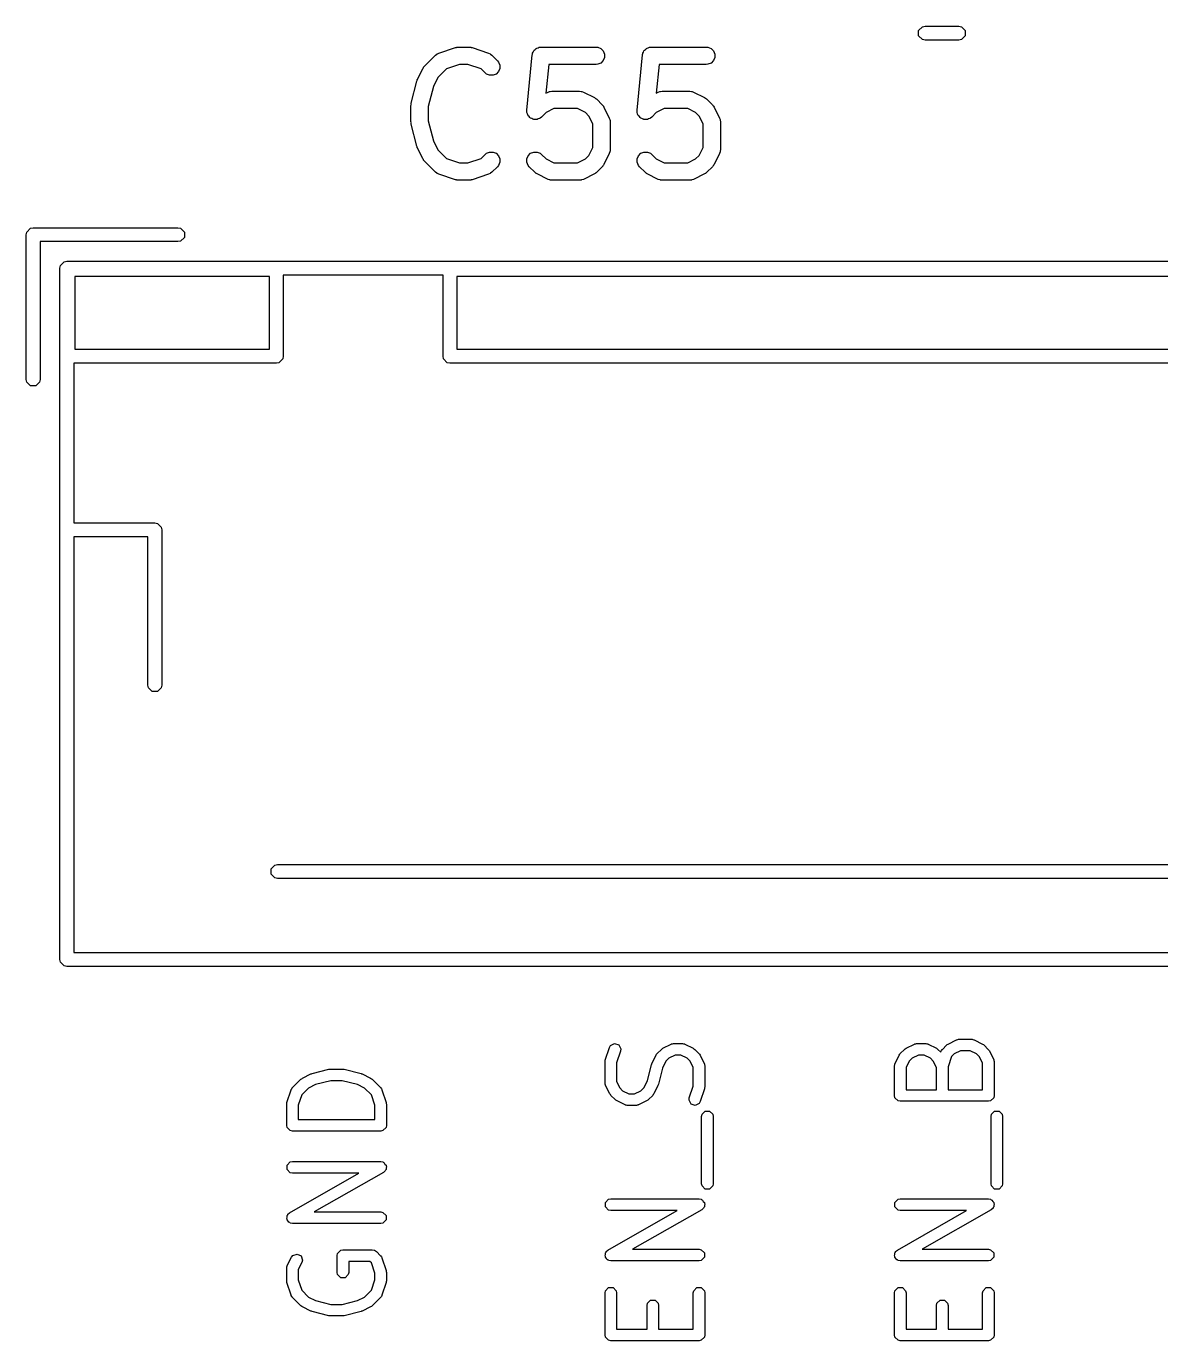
# Model space of a CAD drawing. Extents: x 1.07 to 8.07, y -3.47 to -0.77.
# Drawn here: x 3.1433 to 3.5291, y -3.4666 to -3.0197 of the extents above; entities that cross this region are included whole.
import ezdxf

# ---------------------------------------------------------------- set-up
doc = ezdxf.new("R2010")
doc.units = 0
doc.header["$MEASUREMENT"] = 0
doc.layers.add('BLACK', color=7, linetype='CONTINUOUS')

msp = doc.modelspace()

# ---------------------------------------------------------------- linework, layer by layer
at = {"layer": 'BLACK', "linetype": 'CONTINUOUS'}
for p, q in [((3.44678, -3.02114), (3.44806, -3.01986)), ((3.44678, -3.02295), (3.44678, -3.02114)), ((3.44806, -3.01986), (3.44897, -3.01969)), ((3.44897, -3.01969), (3.46048, -3.01969)), ((3.46048, -3.01969), (3.46139, -3.01986)), ((3.46139, -3.01986), (3.46267, -3.02114)), ((3.46267, -3.02114), (3.46267, -3.02295)), ((3.44806, -3.02423), (3.44678, -3.02295)), ((3.44897, -3.02441), (3.44806, -3.02423)), ((3.46048, -3.02441), (3.44897, -3.02441)), ((3.46139, -3.02423), (3.46048, -3.02441)), ((3.46267, -3.02295), (3.46139, -3.02423)), ((3.27875, -3.03325), (3.2825, -3.0295)), ((3.2825, -3.0295), (3.28295, -3.02914)), ((3.28295, -3.02914), (3.28305, -3.0291)), ((3.28305, -3.0291), (3.28313, -3.02903)), ((3.28313, -3.02903), (3.28366, -3.02879)), ((3.28366, -3.02879), (3.28928, -3.02692)), ((3.28928, -3.02692), (3.28957, -3.02685)), ((3.28957, -3.02685), (3.28964, -3.02682)), ((3.28964, -3.02682), (3.28974, -3.02681)), ((3.28974, -3.02681), (3.28984, -3.02679)), ((3.28984, -3.02679), (3.28992, -3.02679)), ((3.28992, -3.02679), (3.29021, -3.02676)), ((3.29021, -3.02676), (3.29396, -3.02676)), ((3.29396, -3.02676), (3.29425, -3.02679)), ((3.29425, -3.02679), (3.29433, -3.02679)), ((3.29433, -3.02679), (3.29443, -3.02681)), ((3.29443, -3.02681), (3.29454, -3.02682)), ((3.29454, -3.02682), (3.29461, -3.02685)), ((3.29461, -3.02685), (3.2949, -3.02692)), ((3.2949, -3.02692), (3.30052, -3.02879)), ((3.30052, -3.02879), (3.30105, -3.02903)), ((3.30105, -3.02903), (3.30113, -3.0291)), ((3.30113, -3.0291), (3.30123, -3.02914)), ((3.30123, -3.02914), (3.30168, -3.0295)), ((3.30168, -3.0295), (3.30355, -3.03138)), ((3.31352, -3.04817), (3.3154, -3.02942)), ((3.3154, -3.02942), (3.31544, -3.02921)), ((3.31544, -3.02914), (3.31547, -3.02907)), ((3.31544, -3.02921), (3.31544, -3.02914)), ((3.31547, -3.02907), (3.31551, -3.02886)), ((3.31551, -3.02886), (3.31571, -3.02848)), ((3.31571, -3.02848), (3.31588, -3.02808)), ((3.31588, -3.02808), (3.31599, -3.02797)), ((3.31599, -3.02797), (3.31606, -3.02784)), ((3.31606, -3.02784), (3.31639, -3.02757)), ((3.31639, -3.02757), (3.31669, -3.02726)), ((3.31669, -3.02726), (3.31683, -3.02721)), ((3.31683, -3.02721), (3.31695, -3.02711)), ((3.31695, -3.02711), (3.31736, -3.02699)), ((3.31736, -3.02699), (3.31776, -3.02682)), ((3.31776, -3.02682), (3.31798, -3.0268)), ((3.31798, -3.0268), (3.31805, -3.02678)), ((3.31805, -3.02678), (3.31812, -3.02679)), ((3.31812, -3.02679), (3.31834, -3.02676)), ((3.31834, -3.02676), (3.33708, -3.02676)), ((3.33708, -3.02676), (3.33766, -3.02682)), ((3.33766, -3.02682), (3.33872, -3.02726)), ((3.33872, -3.02726), (3.33954, -3.02808)), ((3.33954, -3.02808), (3.33998, -3.02914)), ((3.33998, -3.03029), (3.33954, -3.03136)), ((3.33998, -3.02914), (3.33998, -3.03029)), ((3.35102, -3.04817), (3.35289, -3.02942)), ((3.35289, -3.02942), (3.35293, -3.02921)), ((3.35293, -3.02914), (3.35296, -3.02907)), ((3.35293, -3.02921), (3.35293, -3.02914)), ((3.35296, -3.02907), (3.35301, -3.02886)), ((3.35301, -3.02886), (3.35321, -3.02848)), ((3.35321, -3.02848), (3.35338, -3.02808)), ((3.35338, -3.02808), (3.35348, -3.02797)), ((3.35348, -3.02797), (3.35355, -3.02784)), ((3.35355, -3.02784), (3.35388, -3.02757)), ((3.35388, -3.02757), (3.35419, -3.02726)), ((3.35419, -3.02726), (3.35433, -3.02721)), ((3.35433, -3.02721), (3.35444, -3.02711)), ((3.35444, -3.02711), (3.35486, -3.02699)), ((3.35486, -3.02699), (3.35525, -3.02682)), ((3.35525, -3.02682), (3.35548, -3.0268)), ((3.35548, -3.0268), (3.35555, -3.02678)), ((3.35555, -3.02678), (3.35562, -3.02679)), ((3.35562, -3.02679), (3.35583, -3.02676)), ((3.35583, -3.02676), (3.37458, -3.02676)), ((3.37458, -3.02676), (3.37515, -3.02682)), ((3.37515, -3.02682), (3.37622, -3.02726)), ((3.37622, -3.02726), (3.37703, -3.02808)), ((3.37703, -3.02808), (3.37747, -3.02914)), ((3.37747, -3.03029), (3.37703, -3.03136)), ((3.37747, -3.02914), (3.37747, -3.03029)), ((3.27632, -3.03777), (3.2782, -3.03402)), ((3.2782, -3.03402), (3.27835, -3.03377)), ((3.27835, -3.03377), (3.27838, -3.0337)), ((3.27838, -3.0337), (3.27845, -3.03362)), ((3.27845, -3.03362), (3.27851, -3.03353)), ((3.27851, -3.03353), (3.27857, -3.03348)), ((3.27857, -3.03348), (3.27875, -3.03325)), ((3.28618, -3.03417), (3.28327, -3.03709)), ((3.29069, -3.03267), (3.28618, -3.03417)), ((3.29348, -3.03267), (3.29069, -3.03267)), ((3.29799, -3.03417), (3.29348, -3.03267)), ((3.29937, -3.03555), (3.29799, -3.03417)), ((3.30355, -3.03138), (3.30392, -3.03183)), ((3.30392, -3.03183), (3.30436, -3.03289)), ((3.30436, -3.03404), (3.30392, -3.03511)), ((3.30436, -3.03289), (3.30436, -3.03404)), ((3.32101, -3.03267), (3.32003, -3.04244)), ((3.33708, -3.03267), (3.32101, -3.03267)), ((3.33766, -3.03261), (3.33708, -3.03267)), ((3.33872, -3.03217), (3.33766, -3.03261)), ((3.33954, -3.03136), (3.33872, -3.03217)), ((3.3585, -3.03267), (3.35753, -3.04244)), ((3.37458, -3.03267), (3.3585, -3.03267)), ((3.37515, -3.03261), (3.37458, -3.03267)), ((3.37622, -3.03217), (3.37515, -3.03261)), ((3.37703, -3.03136), (3.37622, -3.03217)), ((3.27423, -3.04587), (3.2761, -3.03837)), ((3.2761, -3.03837), (3.27612, -3.03833)), ((3.27612, -3.03831), (3.27621, -3.03807)), ((3.27612, -3.03833), (3.27612, -3.03831)), ((3.27621, -3.03807), (3.2763, -3.03783)), ((3.2763, -3.03783), (3.27631, -3.03781)), ((3.27631, -3.03781), (3.27632, -3.03777)), ((3.28327, -3.03709), (3.28175, -3.04012)), ((3.29982, -3.03592), (3.29937, -3.03555)), ((3.30089, -3.03636), (3.29982, -3.03592)), ((3.30204, -3.03636), (3.30089, -3.03636)), ((3.3031, -3.03592), (3.30204, -3.03636)), ((3.30392, -3.03511), (3.3031, -3.03592)), ((3.28175, -3.04012), (3.28004, -3.04695)), ((3.32003, -3.04244), (3.32076, -3.04207)), ((3.32076, -3.04207), (3.3213, -3.04187)), ((3.3213, -3.04187), (3.32141, -3.04186)), ((3.32141, -3.04186), (3.32151, -3.04182)), ((3.32151, -3.04182), (3.32208, -3.04176)), ((3.32208, -3.04176), (3.33146, -3.04176)), ((3.33146, -3.04176), (3.33203, -3.04182)), ((3.33203, -3.04182), (3.33213, -3.04186)), ((3.33213, -3.04186), (3.33224, -3.04187)), ((3.33224, -3.04187), (3.33278, -3.04207)), ((3.33278, -3.04207), (3.33653, -3.04395)), ((3.35753, -3.04244), (3.35826, -3.04207)), ((3.35826, -3.04207), (3.3588, -3.04187)), ((3.3588, -3.04187), (3.35891, -3.04186)), ((3.35891, -3.04186), (3.359, -3.04182)), ((3.359, -3.04182), (3.35958, -3.04176)), ((3.35958, -3.04176), (3.36895, -3.04176)), ((3.36895, -3.04176), (3.36953, -3.04182)), ((3.36953, -3.04182), (3.36963, -3.04186)), ((3.36963, -3.04186), (3.36973, -3.04187)), ((3.36973, -3.04187), (3.37027, -3.04207)), ((3.37027, -3.04207), (3.37402, -3.04395)), ((3.27414, -3.04645), (3.27417, -3.04623)), ((3.27415, -3.04649), (3.27414, -3.04645)), ((3.27414, -3.04659), (3.27415, -3.04649)), ((3.27414, -3.05221), (3.27414, -3.04659)), ((3.27417, -3.04623), (3.27419, -3.04601)), ((3.27419, -3.04601), (3.27421, -3.04597)), ((3.27421, -3.04597), (3.27423, -3.04587)), ((3.28004, -3.04695), (3.28004, -3.05185)), ((3.31352, -3.04875), (3.31352, -3.04817)), ((3.32278, -3.04767), (3.32008, -3.04902)), ((3.33076, -3.04767), (3.32278, -3.04767)), ((3.33346, -3.04902), (3.33076, -3.04767)), ((3.33653, -3.04395), (3.33678, -3.04411)), ((3.33678, -3.04411), (3.33685, -3.04414)), ((3.33685, -3.04414), (3.33693, -3.0442)), ((3.33693, -3.0442), (3.33702, -3.04426)), ((3.33702, -3.04426), (3.33707, -3.04432)), ((3.33707, -3.04432), (3.3373, -3.0445)), ((3.3373, -3.0445), (3.33917, -3.04638)), ((3.33917, -3.04638), (3.33936, -3.0466)), ((3.33936, -3.0466), (3.33942, -3.04665)), ((3.33942, -3.04665), (3.33947, -3.04674)), ((3.33947, -3.04674), (3.33954, -3.04682)), ((3.33954, -3.04682), (3.33957, -3.0469)), ((3.33957, -3.0469), (3.33972, -3.04714)), ((3.33972, -3.04714), (3.3416, -3.05089)), ((3.35102, -3.04875), (3.35102, -3.04817)), ((3.36028, -3.04767), (3.35758, -3.04902)), ((3.36826, -3.04767), (3.36028, -3.04767)), ((3.37095, -3.04902), (3.36826, -3.04767)), ((3.37402, -3.04395), (3.37427, -3.04411)), ((3.37427, -3.04411), (3.37434, -3.04414)), ((3.37434, -3.04414), (3.37442, -3.0442)), ((3.37442, -3.0442), (3.37451, -3.04426)), ((3.37451, -3.04426), (3.37456, -3.04432)), ((3.37456, -3.04432), (3.37479, -3.0445)), ((3.37479, -3.0445), (3.37667, -3.04638)), ((3.37667, -3.04638), (3.37685, -3.0466)), ((3.37685, -3.0466), (3.37691, -3.04665)), ((3.37691, -3.04665), (3.37697, -3.04674)), ((3.37697, -3.04674), (3.37703, -3.04682)), ((3.37703, -3.04682), (3.37706, -3.0469)), ((3.37706, -3.0469), (3.37722, -3.04714)), ((3.37722, -3.04714), (3.37909, -3.05089)), ((3.27415, -3.05231), (3.27414, -3.05221)), ((3.27414, -3.05236), (3.27415, -3.05231)), ((3.27417, -3.05257), (3.27414, -3.05236)), ((3.27419, -3.05279), (3.27417, -3.05257)), ((3.28004, -3.05185), (3.28175, -3.05868)), ((3.31356, -3.04889), (3.31352, -3.04875)), ((3.31356, -3.04904), (3.31356, -3.04889)), ((3.31373, -3.04944), (3.31356, -3.04904)), ((3.31385, -3.04985), (3.31373, -3.04944)), ((3.31395, -3.04997), (3.31385, -3.04985)), ((3.31401, -3.05011), (3.31395, -3.04997)), ((3.31431, -3.05041), (3.31401, -3.05011)), ((3.31458, -3.05074), (3.31431, -3.05041)), ((3.31471, -3.05081), (3.31458, -3.05074)), ((3.31482, -3.05092), (3.31471, -3.05081)), ((3.31522, -3.05109), (3.31482, -3.05092)), ((3.3156, -3.05129), (3.31522, -3.05109)), ((3.31575, -3.0513), (3.3156, -3.05129)), ((3.31588, -3.05136), (3.31575, -3.0513)), ((3.31632, -3.05136), (3.31588, -3.05136)), ((3.31675, -3.0514), (3.31632, -3.05136)), ((3.31689, -3.05136), (3.31675, -3.0514)), ((3.31704, -3.05136), (3.31689, -3.05136)), ((3.31744, -3.0512), (3.31704, -3.05136)), ((3.31785, -3.05107), (3.31744, -3.0512)), ((3.31796, -3.05098), (3.31785, -3.05107)), ((3.3181, -3.05092), (3.31796, -3.05098)), ((3.31855, -3.05055), (3.3181, -3.05092)), ((3.32008, -3.04902), (3.31855, -3.05055)), ((3.33466, -3.05021), (3.33346, -3.04902)), ((3.336, -3.05291), (3.33466, -3.05021)), ((3.3416, -3.05089), (3.34181, -3.05143)), ((3.34181, -3.05143), (3.34181, -3.05154)), ((3.34181, -3.05154), (3.34185, -3.05164)), ((3.34185, -3.05164), (3.34191, -3.05221)), ((3.34191, -3.05221), (3.34191, -3.06159)), ((3.35106, -3.04889), (3.35102, -3.04875)), ((3.35106, -3.04904), (3.35106, -3.04889)), ((3.35122, -3.04944), (3.35106, -3.04904)), ((3.35135, -3.04985), (3.35122, -3.04944)), ((3.35144, -3.04997), (3.35135, -3.04985)), ((3.3515, -3.05011), (3.35144, -3.04997)), ((3.35181, -3.05041), (3.3515, -3.05011)), ((3.35208, -3.05074), (3.35181, -3.05041)), ((3.35221, -3.05081), (3.35208, -3.05074)), ((3.35232, -3.05092), (3.35221, -3.05081)), ((3.35271, -3.05109), (3.35232, -3.05092)), ((3.35309, -3.05129), (3.35271, -3.05109)), ((3.35324, -3.0513), (3.35309, -3.05129)), ((3.35338, -3.05136), (3.35324, -3.0513)), ((3.35381, -3.05136), (3.35338, -3.05136)), ((3.35424, -3.0514), (3.35381, -3.05136)), ((3.35438, -3.05136), (3.35424, -3.0514)), ((3.35453, -3.05136), (3.35438, -3.05136)), ((3.35493, -3.0512), (3.35453, -3.05136)), ((3.35534, -3.05107), (3.35493, -3.0512)), ((3.35546, -3.05098), (3.35534, -3.05107)), ((3.3556, -3.05092), (3.35546, -3.05098)), ((3.35604, -3.05055), (3.3556, -3.05092)), ((3.35758, -3.04902), (3.35604, -3.05055)), ((3.37215, -3.05021), (3.37095, -3.04902)), ((3.3735, -3.05291), (3.37215, -3.05021)), ((3.37909, -3.05089), (3.3793, -3.05143)), ((3.3793, -3.05143), (3.37931, -3.05154)), ((3.37931, -3.05154), (3.37935, -3.05164)), ((3.37935, -3.05164), (3.37941, -3.05221)), ((3.37941, -3.05221), (3.37941, -3.06159)), ((3.27421, -3.05283), (3.27419, -3.05279)), ((3.27423, -3.05293), (3.27421, -3.05283)), ((3.2761, -3.06043), (3.27423, -3.05293)), ((3.336, -3.06089), (3.336, -3.05291)), ((3.3735, -3.06089), (3.3735, -3.05291)), ((3.27612, -3.06047), (3.2761, -3.06043)), ((3.27612, -3.06049), (3.27612, -3.06047)), ((3.27621, -3.06073), (3.27612, -3.06049)), ((3.2763, -3.06097), (3.27621, -3.06073)), ((3.27631, -3.06099), (3.2763, -3.06097)), ((3.27632, -3.06103), (3.27631, -3.06099)), ((3.2782, -3.06478), (3.27632, -3.06103)), ((3.28175, -3.05868), (3.28327, -3.06171)), ((3.33466, -3.06359), (3.336, -3.06089)), ((3.34191, -3.06159), (3.34185, -3.06216)), ((3.37215, -3.06359), (3.3735, -3.06089)), ((3.37941, -3.06159), (3.37935, -3.06216)), ((3.27835, -3.06503), (3.2782, -3.06478)), ((3.27838, -3.0651), (3.27835, -3.06503)), ((3.27845, -3.06518), (3.27838, -3.0651)), ((3.27851, -3.06527), (3.27845, -3.06518)), ((3.27857, -3.06532), (3.27851, -3.06527)), ((3.27875, -3.06555), (3.27857, -3.06532)), ((3.2825, -3.0693), (3.27875, -3.06555)), ((3.28327, -3.06171), (3.28618, -3.06463)), ((3.28618, -3.06463), (3.29069, -3.06613)), ((3.29069, -3.06613), (3.29348, -3.06613)), ((3.29348, -3.06613), (3.29799, -3.06463)), ((3.29799, -3.06463), (3.29937, -3.06325)), ((3.29937, -3.06325), (3.29982, -3.06288)), ((3.29982, -3.06288), (3.30089, -3.06244)), ((3.30089, -3.06244), (3.30204, -3.06244)), ((3.30204, -3.06244), (3.3031, -3.06288)), ((3.3031, -3.06288), (3.30392, -3.0637)), ((3.30392, -3.0637), (3.30436, -3.06476)), ((3.30436, -3.06591), (3.30392, -3.06698)), ((3.30436, -3.06476), (3.30436, -3.06591)), ((3.31356, -3.06476), (3.31401, -3.0637)), ((3.31356, -3.06591), (3.31356, -3.06476)), ((3.31401, -3.06698), (3.31356, -3.06591)), ((3.31401, -3.0637), (3.31482, -3.06288)), ((3.31482, -3.06288), (3.31588, -3.06244)), ((3.31588, -3.06244), (3.31704, -3.06244)), ((3.31704, -3.06244), (3.3181, -3.06288)), ((3.3181, -3.06288), (3.31855, -3.06325)), ((3.31855, -3.06325), (3.32008, -3.06479)), ((3.32008, -3.06479), (3.32278, -3.06613)), ((3.32278, -3.06613), (3.33076, -3.06613)), ((3.33076, -3.06613), (3.33346, -3.06479)), ((3.33346, -3.06479), (3.33466, -3.06359)), ((3.3416, -3.06291), (3.33972, -3.06666)), ((3.34181, -3.06237), (3.3416, -3.06291)), ((3.34185, -3.06216), (3.34181, -3.06226)), ((3.34181, -3.06226), (3.34181, -3.06237)), ((3.35106, -3.06476), (3.3515, -3.0637)), ((3.35106, -3.06591), (3.35106, -3.06476)), ((3.3515, -3.06698), (3.35106, -3.06591)), ((3.3515, -3.0637), (3.35232, -3.06288)), ((3.35232, -3.06288), (3.35338, -3.06244)), ((3.35338, -3.06244), (3.35453, -3.06244)), ((3.35453, -3.06244), (3.3556, -3.06288)), ((3.3556, -3.06288), (3.35604, -3.06325)), ((3.35604, -3.06325), (3.35758, -3.06479)), ((3.35758, -3.06479), (3.36028, -3.06613)), ((3.36028, -3.06613), (3.36826, -3.06613)), ((3.36826, -3.06613), (3.37095, -3.06479)), ((3.37095, -3.06479), (3.37215, -3.06359)), ((3.37909, -3.06291), (3.37722, -3.06666)), ((3.3793, -3.06237), (3.37909, -3.06291)), ((3.37931, -3.06226), (3.3793, -3.06237)), ((3.37935, -3.06216), (3.37931, -3.06226)), ((3.28295, -3.06967), (3.2825, -3.0693)), ((3.28305, -3.06971), (3.28295, -3.06967)), ((3.28313, -3.06978), (3.28305, -3.06971)), ((3.28366, -3.07001), (3.28313, -3.06978)), ((3.28928, -3.07189), (3.28366, -3.07001)), ((3.30052, -3.07001), (3.2949, -3.07189)), ((3.30105, -3.06978), (3.30052, -3.07001)), ((3.30113, -3.06971), (3.30105, -3.06978)), ((3.30123, -3.06967), (3.30113, -3.06971)), ((3.30168, -3.0693), (3.30123, -3.06967)), ((3.30355, -3.06743), (3.30168, -3.0693)), ((3.30392, -3.06698), (3.30355, -3.06743)), ((3.31437, -3.06743), (3.31401, -3.06698)), ((3.31625, -3.0693), (3.31437, -3.06743)), ((3.31647, -3.06949), (3.31625, -3.0693)), ((3.31652, -3.06955), (3.31647, -3.06949)), ((3.31661, -3.0696), (3.31652, -3.06955)), ((3.31669, -3.06967), (3.31661, -3.0696)), ((3.31677, -3.0697), (3.31669, -3.06967)), ((3.31701, -3.06985), (3.31677, -3.0697)), ((3.32076, -3.07173), (3.31701, -3.06985)), ((3.33653, -3.06985), (3.33278, -3.07173)), ((3.33678, -3.0697), (3.33653, -3.06985)), ((3.33685, -3.06967), (3.33678, -3.0697)), ((3.33693, -3.0696), (3.33685, -3.06967)), ((3.33702, -3.06955), (3.33693, -3.0696)), ((3.33707, -3.06949), (3.33702, -3.06955)), ((3.3373, -3.0693), (3.33707, -3.06949)), ((3.33917, -3.06743), (3.3373, -3.0693)), ((3.33936, -3.0672), (3.33917, -3.06743)), ((3.33942, -3.06715), (3.33936, -3.0672)), ((3.33947, -3.06706), (3.33942, -3.06715)), ((3.33954, -3.06698), (3.33947, -3.06706)), ((3.33957, -3.06691), (3.33954, -3.06698)), ((3.33972, -3.06666), (3.33957, -3.06691)), ((3.35187, -3.06743), (3.3515, -3.06698)), ((3.35374, -3.0693), (3.35187, -3.06743)), ((3.35397, -3.06949), (3.35374, -3.0693)), ((3.35402, -3.06955), (3.35397, -3.06949)), ((3.35411, -3.0696), (3.35402, -3.06955)), ((3.35419, -3.06967), (3.35411, -3.0696)), ((3.35426, -3.0697), (3.35419, -3.06967)), ((3.35451, -3.06985), (3.35426, -3.0697)), ((3.35826, -3.07173), (3.35451, -3.06985)), ((3.37402, -3.06985), (3.37027, -3.07173)), ((3.37427, -3.0697), (3.37402, -3.06985)), ((3.37434, -3.06967), (3.37427, -3.0697)), ((3.37442, -3.0696), (3.37434, -3.06967)), ((3.37451, -3.06955), (3.37442, -3.0696)), ((3.37456, -3.06949), (3.37451, -3.06955)), ((3.37479, -3.0693), (3.37456, -3.06949)), ((3.37667, -3.06743), (3.37479, -3.0693)), ((3.37685, -3.0672), (3.37667, -3.06743)), ((3.37691, -3.06715), (3.37685, -3.0672)), ((3.37697, -3.06706), (3.37691, -3.06715)), ((3.37703, -3.06698), (3.37697, -3.06706)), ((3.37706, -3.06691), (3.37703, -3.06698)), ((3.37722, -3.06666), (3.37706, -3.06691)), ((3.28957, -3.07195), (3.28928, -3.07189)), ((3.28964, -3.07198), (3.28957, -3.07195)), ((3.28974, -3.07199), (3.28964, -3.07198)), ((3.28984, -3.07202), (3.28974, -3.07199)), ((3.28992, -3.07201), (3.28984, -3.07202)), ((3.29021, -3.07204), (3.28992, -3.07201)), ((3.29396, -3.07204), (3.29021, -3.07204)), ((3.29425, -3.07201), (3.29396, -3.07204)), ((3.29433, -3.07202), (3.29425, -3.07201)), ((3.29443, -3.07199), (3.29433, -3.07202)), ((3.29454, -3.07198), (3.29443, -3.07199)), ((3.29461, -3.07195), (3.29454, -3.07198)), ((3.2949, -3.07189), (3.29461, -3.07195)), ((3.3213, -3.07194), (3.32076, -3.07173)), ((3.32141, -3.07194), (3.3213, -3.07194)), ((3.32151, -3.07198), (3.32141, -3.07194)), ((3.32208, -3.07204), (3.32151, -3.07198)), ((3.33146, -3.07204), (3.32208, -3.07204)), ((3.33203, -3.07198), (3.33146, -3.07204)), ((3.33213, -3.07194), (3.33203, -3.07198)), ((3.33224, -3.07194), (3.33213, -3.07194)), ((3.33278, -3.07173), (3.33224, -3.07194)), ((3.3588, -3.07194), (3.35826, -3.07173)), ((3.35891, -3.07194), (3.3588, -3.07194)), ((3.359, -3.07198), (3.35891, -3.07194)), ((3.35958, -3.07204), (3.359, -3.07198)), ((3.36895, -3.07204), (3.35958, -3.07204)), ((3.36953, -3.07198), (3.36895, -3.07204)), ((3.36963, -3.07194), (3.36953, -3.07198)), ((3.36973, -3.07194), (3.36963, -3.07194)), ((3.37027, -3.07173), (3.36973, -3.07194)), ((3.14349, -3.08965), (3.14477, -3.08837)), ((3.14477, -3.08837), (3.14567, -3.08819)), ((3.14567, -3.08819), (3.19488, -3.08819)), ((3.19488, -3.08819), (3.19579, -3.08837)), ((3.19579, -3.08837), (3.19706, -3.08965)), ((3.14331, -3.09055), (3.14349, -3.08965)), ((3.14331, -3.13976), (3.14331, -3.09055)), ((3.19488, -3.09291), (3.14803, -3.09291)), ((3.14803, -3.09291), (3.14803, -3.13976)), ((3.19579, -3.09273), (3.19488, -3.09291)), ((3.19706, -3.09146), (3.19579, -3.09273)), ((3.19706, -3.08965), (3.19706, -3.09146)), ((3.15472, -3.10197), (3.1549, -3.10106)), ((3.1549, -3.10106), (3.15618, -3.09979)), ((3.15618, -3.09979), (3.15709, -3.09961)), ((3.15709, -3.09961), (4.04764, -3.09961)), ((3.15472, -3.33701), (3.15472, -3.10197)), ((3.15984, -3.10472), (3.15984, -3.12953)), ((3.22598, -3.10472), (3.15984, -3.10472)), ((3.22598, -3.12953), (3.22598, -3.10472)), ((3.28504, -3.10433), (3.23071, -3.10433)), ((3.23071, -3.10433), (3.23071, -3.13189)), ((3.28504, -3.13189), (3.28504, -3.10433)), ((3.28976, -3.10472), (3.28976, -3.12953)), ((3.91496, -3.10472), (3.28976, -3.10472)), ((3.15984, -3.12953), (3.22598, -3.12953)), ((3.23053, -3.13279), (3.22925, -3.13407)), ((3.23071, -3.13189), (3.23053, -3.13279)), ((3.28522, -3.13279), (3.28504, -3.13189)), ((3.2865, -3.13407), (3.28522, -3.13279)), ((3.28976, -3.12953), (3.91496, -3.12953)), ((3.22835, -3.13425), (3.15945, -3.13425)), ((3.15945, -3.13425), (3.15945, -3.18858)), ((3.22925, -3.13407), (3.22835, -3.13425)), ((3.2874, -3.13425), (3.2865, -3.13407)), ((3.91732, -3.13425), (3.2874, -3.13425)), ((3.14349, -3.14067), (3.14331, -3.13976)), ((3.14477, -3.14195), (3.14349, -3.14067)), ((3.14657, -3.14195), (3.14477, -3.14195)), ((3.14785, -3.14067), (3.14657, -3.14195)), ((3.14803, -3.13976), (3.14785, -3.14067)), ((3.15945, -3.18858), (3.18701, -3.18858)), ((3.18701, -3.18858), (3.18791, -3.18876)), ((3.18791, -3.18876), (3.18919, -3.19004)), ((3.18919, -3.19004), (3.18937, -3.19094)), ((3.18937, -3.19094), (3.18937, -3.2437)), ((3.18465, -3.19331), (3.15945, -3.19331)), ((3.15945, -3.19331), (3.15945, -3.33465)), ((3.18465, -3.2437), (3.18465, -3.19331)), ((3.18483, -3.2446), (3.18465, -3.2437)), ((3.1861, -3.24588), (3.18483, -3.2446)), ((3.18919, -3.2446), (3.18791, -3.24588)), ((3.18937, -3.2437), (3.18919, -3.2446)), ((3.18791, -3.24588), (3.1861, -3.24588)), ((3.22656, -3.30618), (3.22784, -3.3049)), ((3.22656, -3.30799), (3.22656, -3.30618)), ((3.22784, -3.3049), (3.22874, -3.30472)), ((3.22874, -3.30472), (3.60236, -3.30472)), ((3.22784, -3.30927), (3.22656, -3.30799)), ((3.22874, -3.30945), (3.22784, -3.30927)), ((3.60236, -3.30945), (3.22874, -3.30945)), ((3.1549, -3.33791), (3.15472, -3.33701)), ((3.15618, -3.33919), (3.1549, -3.33791)), ((3.15945, -3.33465), (4.04528, -3.33465)), ((3.15709, -3.33937), (3.15618, -3.33919)), ((4.04764, -3.33937), (3.15709, -3.33937)), ((3.34205, -3.36624), (3.3434, -3.36557)), ((3.3434, -3.36557), (3.34483, -3.36605)), ((3.36309, -3.36565), (3.3634, -3.36557)), ((3.3634, -3.36557), (3.36344, -3.36558)), ((3.36344, -3.36558), (3.36354, -3.36557)), ((3.36354, -3.36557), (3.36639, -3.36557)), ((3.36639, -3.36557), (3.36649, -3.36558)), ((3.36649, -3.36558), (3.36653, -3.36557)), ((3.36653, -3.36557), (3.36684, -3.36565)), ((3.4458, -3.36565), (3.44611, -3.36557)), ((3.44611, -3.36557), (3.44615, -3.36558)), ((3.44615, -3.36558), (3.44625, -3.36557)), ((3.44625, -3.36557), (3.4491, -3.36557)), ((3.4491, -3.36557), (3.4492, -3.36558)), ((3.4492, -3.36558), (3.44924, -3.36557)), ((3.44924, -3.36557), (3.44955, -3.36565)), ((3.4568, -3.36577), (3.45965, -3.36434)), ((3.45965, -3.36434), (3.45975, -3.36432)), ((3.45975, -3.36432), (3.45978, -3.36429)), ((3.45978, -3.36429), (3.46009, -3.36422)), ((3.46009, -3.36422), (3.46039, -3.36414)), ((3.46039, -3.36414), (3.46044, -3.36416)), ((3.46044, -3.36416), (3.46053, -3.36414)), ((3.46053, -3.36414), (3.46482, -3.36414)), ((3.46482, -3.36414), (3.46492, -3.36416)), ((3.46492, -3.36416), (3.46496, -3.36414)), ((3.46496, -3.36414), (3.46526, -3.36422)), ((3.46526, -3.36422), (3.46557, -3.36429)), ((3.46557, -3.36429), (3.4656, -3.36432)), ((3.4656, -3.36432), (3.4657, -3.36434)), ((3.4657, -3.36434), (3.46856, -3.36577)), ((3.34024, -3.3712), (3.34167, -3.36691)), ((3.34167, -3.36691), (3.34205, -3.36624)), ((3.3454, -3.36816), (3.34408, -3.37214)), ((3.34483, -3.36605), (3.3455, -3.36739)), ((3.3455, -3.36739), (3.3454, -3.36816)), ((3.35606, -3.37237), (3.35749, -3.36951)), ((3.35749, -3.36951), (3.35768, -3.36926)), ((3.35768, -3.36926), (3.35786, -3.369)), ((3.35786, -3.369), (3.35929, -3.36757)), ((3.35929, -3.36757), (3.35955, -3.3674)), ((3.35955, -3.3674), (3.3598, -3.3672)), ((3.3598, -3.3672), (3.36266, -3.36577)), ((3.364, -3.3695), (3.36185, -3.37058)), ((3.36266, -3.36577), (3.36275, -3.36575)), ((3.36275, -3.36575), (3.36278, -3.36571)), ((3.36278, -3.36571), (3.36309, -3.36565)), ((3.36593, -3.3695), (3.364, -3.3695)), ((3.36808, -3.37058), (3.36593, -3.3695)), ((3.36684, -3.36565), (3.36715, -3.36571)), ((3.36715, -3.36571), (3.36718, -3.36575)), ((3.36718, -3.36575), (3.36727, -3.36577)), ((3.36727, -3.36577), (3.37013, -3.3672)), ((3.37013, -3.3672), (3.37038, -3.3674)), ((3.37038, -3.3674), (3.37064, -3.36757)), ((3.37064, -3.36757), (3.37207, -3.369)), ((3.37207, -3.369), (3.37225, -3.36926)), ((3.37225, -3.36926), (3.37244, -3.36951)), ((3.37244, -3.36951), (3.37387, -3.37237)), ((3.43877, -3.37237), (3.4402, -3.36951)), ((3.4402, -3.36951), (3.44039, -3.36926)), ((3.44039, -3.36926), (3.44057, -3.369)), ((3.44057, -3.369), (3.442, -3.36757)), ((3.442, -3.36757), (3.44226, -3.3674)), ((3.44226, -3.3674), (3.44251, -3.3672)), ((3.44251, -3.3672), (3.44537, -3.36577)), ((3.44671, -3.3695), (3.44456, -3.37058)), ((3.44537, -3.36577), (3.44546, -3.36575)), ((3.44546, -3.36575), (3.44549, -3.36571)), ((3.44549, -3.36571), (3.4458, -3.36565)), ((3.44864, -3.3695), (3.44671, -3.3695)), ((3.4508, -3.37058), (3.44864, -3.3695)), ((3.44955, -3.36565), (3.44986, -3.36571)), ((3.44986, -3.36571), (3.44989, -3.36575)), ((3.44989, -3.36575), (3.44999, -3.36577)), ((3.44999, -3.36577), (3.45284, -3.3672)), ((3.45284, -3.3672), (3.45309, -3.3674)), ((3.45309, -3.3674), (3.45335, -3.36757)), ((3.45335, -3.36757), (3.45432, -3.36853)), ((3.45432, -3.36853), (3.45438, -3.36834)), ((3.45438, -3.36834), (3.45443, -3.36825)), ((3.45443, -3.36821), (3.4546, -3.36795)), ((3.45443, -3.36825), (3.45443, -3.36821)), ((3.4546, -3.36795), (3.45476, -3.36767)), ((3.45476, -3.36767), (3.4548, -3.36765)), ((3.4548, -3.36765), (3.45486, -3.36757)), ((3.45486, -3.36757), (3.45628, -3.36614)), ((3.45628, -3.36614), (3.45655, -3.36597)), ((3.45655, -3.36597), (3.4568, -3.36577)), ((3.45797, -3.37003), (3.45679, -3.37357)), ((3.45884, -3.36915), (3.45797, -3.37003)), ((3.461, -3.36807), (3.45884, -3.36915)), ((3.46435, -3.36807), (3.461, -3.36807)), ((3.46651, -3.36915), (3.46435, -3.36807)), ((3.46749, -3.37013), (3.46651, -3.36915)), ((3.46856, -3.36577), (3.46881, -3.36597)), ((3.46881, -3.36597), (3.46907, -3.36614)), ((3.46907, -3.36614), (3.4705, -3.36757)), ((3.4705, -3.36757), (3.47067, -3.36783)), ((3.47067, -3.36783), (3.47087, -3.36808)), ((3.47087, -3.36808), (3.47229, -3.37094)), ((3.24051, -3.37578), (3.24622, -3.37435)), ((3.24622, -3.37435), (3.24646, -3.37434)), ((3.24646, -3.37434), (3.2467, -3.37429)), ((3.2467, -3.37429), (3.25098, -3.37429)), ((3.25098, -3.37429), (3.25122, -3.37434)), ((3.25122, -3.37434), (3.25146, -3.37435)), ((3.25146, -3.37435), (3.25717, -3.37578)), ((3.34014, -3.37182), (3.3402, -3.37151)), ((3.34014, -3.37896), (3.34014, -3.37182)), ((3.3402, -3.37151), (3.34024, -3.3712)), ((3.34408, -3.37214), (3.34408, -3.3785)), ((3.35454, -3.37828), (3.35591, -3.37277)), ((3.35591, -3.37277), (3.356, -3.37258)), ((3.356, -3.37258), (3.35606, -3.37237)), ((3.35968, -3.37393), (3.3583, -3.37944)), ((3.36087, -3.37156), (3.35968, -3.37393)), ((3.36185, -3.37058), (3.36087, -3.37156)), ((3.36906, -3.37156), (3.36808, -3.37058)), ((3.37014, -3.37371), (3.36906, -3.37156)), ((3.37014, -3.38007), (3.37014, -3.37371)), ((3.37387, -3.37237), (3.37389, -3.37246)), ((3.37389, -3.37246), (3.37393, -3.37249)), ((3.37393, -3.37249), (3.37399, -3.3728)), ((3.37399, -3.3728), (3.37407, -3.37311)), ((3.37407, -3.37311), (3.37406, -3.37315)), ((3.37406, -3.37315), (3.37408, -3.37325)), ((3.37408, -3.37325), (3.37408, -3.38039)), ((3.43856, -3.37325), (3.43858, -3.37315)), ((3.43856, -3.38325), (3.43856, -3.37325)), ((3.43857, -3.37311), (3.43865, -3.3728)), ((3.43858, -3.37315), (3.43857, -3.37311)), ((3.43865, -3.3728), (3.43871, -3.37249)), ((3.43871, -3.37249), (3.43875, -3.37246)), ((3.43875, -3.37246), (3.43877, -3.37237)), ((3.44358, -3.37156), (3.4425, -3.37371)), ((3.4425, -3.37371), (3.4425, -3.38128)), ((3.44456, -3.37058), (3.44358, -3.37156)), ((3.45177, -3.37156), (3.4508, -3.37058)), ((3.45285, -3.37371), (3.45177, -3.37156)), ((3.45285, -3.38128), (3.45285, -3.37371)), ((3.45679, -3.37357), (3.45679, -3.38128)), ((3.46856, -3.37228), (3.46749, -3.37013)), ((3.46856, -3.38128), (3.46856, -3.37228)), ((3.47229, -3.37094), (3.47232, -3.37103)), ((3.47232, -3.37103), (3.47235, -3.37107)), ((3.47235, -3.37107), (3.47241, -3.37138)), ((3.47241, -3.37138), (3.4725, -3.37168)), ((3.4725, -3.37168), (3.47248, -3.37172)), ((3.47248, -3.37172), (3.4725, -3.37182)), ((3.4725, -3.37182), (3.4725, -3.38325)), ((3.23388, -3.38058), (3.23673, -3.37773)), ((3.23673, -3.37773), (3.237, -3.37755)), ((3.237, -3.37755), (3.23725, -3.37736)), ((3.23725, -3.37736), (3.2401, -3.37593)), ((3.2401, -3.37593), (3.24031, -3.37587)), ((3.24031, -3.37587), (3.24051, -3.37578)), ((3.24694, -3.37823), (3.24167, -3.37955)), ((3.25074, -3.37823), (3.24694, -3.37823)), ((3.25601, -3.37955), (3.25074, -3.37823)), ((3.25717, -3.37578), (3.25737, -3.37587)), ((3.25737, -3.37587), (3.25758, -3.37593)), ((3.25758, -3.37593), (3.26043, -3.37736)), ((3.26043, -3.37736), (3.26068, -3.37755)), ((3.26068, -3.37755), (3.26095, -3.37773)), ((3.26095, -3.37773), (3.2638, -3.38058)), ((3.34016, -3.37906), (3.34014, -3.37896)), ((3.34408, -3.3785), (3.34515, -3.38065)), ((3.35335, -3.38065), (3.35454, -3.37828)), ((3.23197, -3.38564), (3.2334, -3.38135)), ((3.2334, -3.38135), (3.23345, -3.38127)), ((3.23345, -3.38122), (3.23363, -3.38096)), ((3.23345, -3.38127), (3.23345, -3.38122)), ((3.23363, -3.38096), (3.23378, -3.38069)), ((3.23378, -3.38069), (3.23382, -3.38067)), ((3.23382, -3.38067), (3.23388, -3.38058)), ((3.23699, -3.38304), (3.23581, -3.38658)), ((3.23929, -3.38074), (3.23699, -3.38304)), ((3.24167, -3.37955), (3.23929, -3.38074)), ((3.25839, -3.38074), (3.25601, -3.37955)), ((3.26069, -3.38304), (3.25839, -3.38074)), ((3.26187, -3.38658), (3.26069, -3.38304)), ((3.2638, -3.38058), (3.26386, -3.38067)), ((3.26386, -3.38067), (3.2639, -3.38069)), ((3.2639, -3.38069), (3.26406, -3.38096)), ((3.26406, -3.38096), (3.26423, -3.38122)), ((3.26423, -3.38122), (3.26423, -3.38127)), ((3.26423, -3.38127), (3.26428, -3.38135)), ((3.26428, -3.38135), (3.26571, -3.38564)), ((3.34014, -3.3791), (3.34016, -3.37906)), ((3.34023, -3.37941), (3.34014, -3.3791)), ((3.34029, -3.37972), (3.34023, -3.37941)), ((3.34032, -3.37975), (3.34029, -3.37972)), ((3.34035, -3.37984), (3.34032, -3.37975)), ((3.34178, -3.3827), (3.34035, -3.37984)), ((3.34197, -3.38295), (3.34178, -3.3827)), ((3.34214, -3.38321), (3.34197, -3.38295)), ((3.34357, -3.38464), (3.34214, -3.38321)), ((3.34515, -3.38065), (3.34613, -3.38163)), ((3.34613, -3.38163), (3.34829, -3.38271)), ((3.34829, -3.38271), (3.35021, -3.38271)), ((3.35021, -3.38271), (3.35237, -3.38163)), ((3.35237, -3.38163), (3.35335, -3.38065)), ((3.35636, -3.38321), (3.35493, -3.38464)), ((3.35653, -3.38295), (3.35636, -3.38321)), ((3.35673, -3.3827), (3.35653, -3.38295)), ((3.35815, -3.37984), (3.35673, -3.3827)), ((3.35821, -3.37963), (3.35815, -3.37984)), ((3.3583, -3.37944), (3.35821, -3.37963)), ((3.36881, -3.38405), (3.37014, -3.38007)), ((3.37398, -3.38101), (3.37255, -3.3853)), ((3.37401, -3.3807), (3.37398, -3.38101)), ((3.37408, -3.38039), (3.37401, -3.3807)), ((3.43871, -3.384), (3.43856, -3.38325)), ((3.4425, -3.38128), (3.45285, -3.38128)), ((3.45679, -3.38128), (3.46856, -3.38128)), ((3.4725, -3.38325), (3.47235, -3.384)), ((3.23187, -3.38626), (3.23193, -3.38595)), ((3.23187, -3.39341), (3.23187, -3.38626)), ((3.23193, -3.38595), (3.23197, -3.38564)), ((3.23581, -3.38658), (3.23581, -3.39144)), ((3.26187, -3.39144), (3.26187, -3.38658)), ((3.26571, -3.38564), (3.26575, -3.38595)), ((3.26575, -3.38595), (3.26581, -3.38626)), ((3.26581, -3.38626), (3.26581, -3.39341)), ((3.34384, -3.38482), (3.34357, -3.38464)), ((3.34408, -3.38501), (3.34384, -3.38482)), ((3.34694, -3.38644), (3.34408, -3.38501)), ((3.34704, -3.38646), (3.34694, -3.38644)), ((3.34707, -3.3865), (3.34704, -3.38646)), ((3.34738, -3.38656), (3.34707, -3.3865)), ((3.34768, -3.38664), (3.34738, -3.38656)), ((3.34773, -3.38663), (3.34768, -3.38664)), ((3.34782, -3.38664), (3.34773, -3.38663)), ((3.35068, -3.38664), (3.34782, -3.38664)), ((3.35078, -3.38663), (3.35068, -3.38664)), ((3.35082, -3.38664), (3.35078, -3.38663)), ((3.35112, -3.38656), (3.35082, -3.38664)), ((3.35143, -3.3865), (3.35112, -3.38656)), ((3.35146, -3.38646), (3.35143, -3.3865)), ((3.35156, -3.38644), (3.35146, -3.38646)), ((3.35442, -3.38501), (3.35156, -3.38644)), ((3.35467, -3.38482), (3.35442, -3.38501)), ((3.35493, -3.38464), (3.35467, -3.38482)), ((3.36872, -3.38482), (3.36881, -3.38405)), ((3.36939, -3.38616), (3.36872, -3.38482)), ((3.37082, -3.38664), (3.36939, -3.38616)), ((3.37217, -3.38597), (3.37082, -3.38664)), ((3.37255, -3.3853), (3.37217, -3.38597)), ((3.43978, -3.38507), (3.43871, -3.384)), ((3.44053, -3.38522), (3.43978, -3.38507)), ((3.47053, -3.38522), (3.44053, -3.38522)), ((3.47129, -3.38507), (3.47053, -3.38522)), ((3.47235, -3.384), (3.47129, -3.38507)), ((3.23581, -3.39144), (3.26187, -3.39144)), ((3.373, -3.39039), (3.37315, -3.38964)), ((3.373, -3.41325), (3.373, -3.39039)), ((3.37315, -3.38964), (3.37421, -3.38857)), ((3.37421, -3.38857), (3.37572, -3.38857)), ((3.37572, -3.38857), (3.37678, -3.38964)), ((3.37678, -3.38964), (3.37693, -3.39039)), ((3.37693, -3.39039), (3.37693, -3.41325)), ((3.47142, -3.39039), (3.47157, -3.38964)), ((3.47142, -3.41325), (3.47142, -3.39039)), ((3.47157, -3.38964), (3.47264, -3.38857)), ((3.47264, -3.38857), (3.47414, -3.38857)), ((3.47414, -3.38857), (3.47521, -3.38964)), ((3.47521, -3.38964), (3.47536, -3.39039)), ((3.47536, -3.39039), (3.47536, -3.41325)), ((3.23202, -3.39416), (3.23187, -3.39341)), ((3.23309, -3.39522), (3.23202, -3.39416)), ((3.23384, -3.39537), (3.23309, -3.39522)), ((3.26384, -3.39537), (3.23384, -3.39537)), ((3.26459, -3.39522), (3.26384, -3.39537)), ((3.26566, -3.39416), (3.26459, -3.39522)), ((3.26581, -3.39341), (3.26566, -3.39416)), ((3.23309, -3.40587), (3.23384, -3.40572)), ((3.23384, -3.40572), (3.26384, -3.40572)), ((3.26384, -3.40572), (3.26459, -3.40587)), ((3.23202, -3.40694), (3.23309, -3.40587)), ((3.23202, -3.40844), (3.23202, -3.40694)), ((3.23309, -3.40951), (3.23202, -3.40844)), ((3.23286, -3.42312), (3.25643, -3.40966)), ((3.23384, -3.40966), (3.23309, -3.40951)), ((3.25643, -3.40966), (3.23384, -3.40966)), ((3.26482, -3.4094), (3.24125, -3.42287)), ((3.26459, -3.40587), (3.26478, -3.40606)), ((3.26478, -3.40606), (3.26505, -3.40613)), ((3.2654, -3.4089), (3.26482, -3.4094)), ((3.26505, -3.40613), (3.2653, -3.40658)), ((3.2653, -3.40658), (3.26566, -3.40694)), ((3.26547, -3.40864), (3.2654, -3.4089)), ((3.26566, -3.40844), (3.26547, -3.40864)), ((3.26566, -3.40694), (3.26566, -3.40721)), ((3.26566, -3.40721), (3.26579, -3.40744)), ((3.26579, -3.40744), (3.26566, -3.40793)), ((3.26566, -3.40793), (3.26566, -3.40844)), ((3.37315, -3.414), (3.373, -3.41325)), ((3.37421, -3.41507), (3.37315, -3.414)), ((3.37678, -3.414), (3.37572, -3.41507)), ((3.37693, -3.41325), (3.37678, -3.414)), ((3.47157, -3.414), (3.47142, -3.41325)), ((3.47264, -3.41507), (3.47157, -3.414)), ((3.47521, -3.414), (3.47414, -3.41507)), ((3.47536, -3.41325), (3.47521, -3.414)), ((3.34029, -3.41964), (3.34135, -3.41857)), ((3.34135, -3.41857), (3.34211, -3.41842)), ((3.34211, -3.41842), (3.37211, -3.41842)), ((3.37211, -3.41842), (3.37286, -3.41857)), ((3.37286, -3.41857), (3.37305, -3.41876)), ((3.37305, -3.41876), (3.37331, -3.41883)), ((3.37331, -3.41883), (3.37357, -3.41928)), ((3.37572, -3.41507), (3.37421, -3.41507)), ((3.43871, -3.41964), (3.43978, -3.41857)), ((3.43978, -3.41857), (3.44053, -3.41842)), ((3.44053, -3.41842), (3.47053, -3.41842)), ((3.47053, -3.41842), (3.47129, -3.41857)), ((3.47129, -3.41857), (3.47148, -3.41876)), ((3.47148, -3.41876), (3.47174, -3.41883)), ((3.47174, -3.41883), (3.47199, -3.41928)), ((3.47414, -3.41507), (3.47264, -3.41507)), ((3.23221, -3.42389), (3.23228, -3.42363)), ((3.23228, -3.42363), (3.23286, -3.42312)), ((3.24125, -3.42287), (3.26384, -3.42287)), ((3.26384, -3.42287), (3.26459, -3.42302)), ((3.26459, -3.42302), (3.26566, -3.42408)), ((3.34029, -3.42114), (3.34029, -3.41964)), ((3.34135, -3.42221), (3.34029, -3.42114)), ((3.34113, -3.43582), (3.3647, -3.42236)), ((3.34211, -3.42236), (3.34135, -3.42221)), ((3.3647, -3.42236), (3.34211, -3.42236)), ((3.37308, -3.4221), (3.34952, -3.43557)), ((3.37366, -3.4216), (3.37308, -3.4221)), ((3.37357, -3.41928), (3.37393, -3.41964)), ((3.37374, -3.42134), (3.37366, -3.4216)), ((3.37393, -3.42114), (3.37374, -3.42134)), ((3.37393, -3.41964), (3.37393, -3.41991)), ((3.37393, -3.41991), (3.37406, -3.42014)), ((3.37406, -3.42014), (3.37393, -3.42063)), ((3.37393, -3.42063), (3.37393, -3.42114)), ((3.43871, -3.42114), (3.43871, -3.41964)), ((3.43978, -3.42221), (3.43871, -3.42114)), ((3.43956, -3.43582), (3.46312, -3.42236)), ((3.44053, -3.42236), (3.43978, -3.42221)), ((3.46312, -3.42236), (3.44053, -3.42236)), ((3.47151, -3.4221), (3.44795, -3.43557)), ((3.47209, -3.4216), (3.47151, -3.4221)), ((3.47199, -3.41928), (3.47235, -3.41964)), ((3.47216, -3.42134), (3.47209, -3.4216)), ((3.47235, -3.42114), (3.47216, -3.42134)), ((3.47235, -3.41964), (3.47235, -3.41991)), ((3.47235, -3.41991), (3.47249, -3.42014)), ((3.47249, -3.42014), (3.47235, -3.42063)), ((3.47235, -3.42063), (3.47235, -3.42114)), ((3.23189, -3.42508), (3.23202, -3.42459)), ((3.23202, -3.42532), (3.23189, -3.42508)), ((3.23202, -3.42408), (3.23221, -3.42389)), ((3.23202, -3.42459), (3.23202, -3.42408)), ((3.23202, -3.42559), (3.23202, -3.42532)), ((3.23238, -3.42595), (3.23202, -3.42559)), ((3.23264, -3.42639), (3.23238, -3.42595)), ((3.2329, -3.42646), (3.23264, -3.42639)), ((3.23309, -3.42665), (3.2329, -3.42646)), ((3.23384, -3.4268), (3.23309, -3.42665)), ((3.26384, -3.4268), (3.23384, -3.4268)), ((3.26459, -3.42665), (3.26384, -3.4268)), ((3.26566, -3.42559), (3.26459, -3.42665)), ((3.26566, -3.42408), (3.26566, -3.42559)), ((3.24901, -3.43769), (3.24916, -3.43694)), ((3.24916, -3.43694), (3.25023, -3.43587)), ((3.25023, -3.43587), (3.25098, -3.43572)), ((3.25098, -3.43572), (3.26098, -3.43572)), ((3.26098, -3.43572), (3.26174, -3.43587)), ((3.26174, -3.43587), (3.26238, -3.4363)), ((3.26238, -3.4363), (3.2638, -3.43773)), ((3.34029, -3.43678), (3.34048, -3.43659)), ((3.34029, -3.43729), (3.34029, -3.43678)), ((3.34048, -3.43659), (3.34055, -3.43633)), ((3.34055, -3.43633), (3.34113, -3.43582)), ((3.34952, -3.43557), (3.37211, -3.43557)), ((3.37211, -3.43557), (3.37286, -3.43571)), ((3.37286, -3.43571), (3.37393, -3.43678)), ((3.37393, -3.43678), (3.37393, -3.43829)), ((3.43871, -3.43678), (3.43891, -3.43659)), ((3.43871, -3.43729), (3.43871, -3.43678)), ((3.43891, -3.43659), (3.43898, -3.43633)), ((3.43898, -3.43633), (3.43956, -3.43582)), ((3.44795, -3.43557), (3.47053, -3.43557)), ((3.47053, -3.43557), (3.47129, -3.43571)), ((3.47129, -3.43571), (3.47235, -3.43678)), ((3.47235, -3.43678), (3.47235, -3.43829)), ((3.23188, -3.44184), (3.23196, -3.44153)), ((3.23196, -3.44153), (3.23202, -3.44122)), ((3.23202, -3.44122), (3.23205, -3.44119)), ((3.23205, -3.44119), (3.23208, -3.4411)), ((3.23208, -3.4411), (3.23351, -3.43824)), ((3.23351, -3.43824), (3.23398, -3.43763)), ((3.23398, -3.43763), (3.23541, -3.43716)), ((3.23541, -3.43716), (3.23676, -3.43783)), ((3.23703, -3.44), (3.23581, -3.44244)), ((3.23676, -3.43783), (3.23723, -3.43926)), ((3.23723, -3.43926), (3.23703, -3.44)), ((3.24901, -3.44341), (3.24901, -3.43769)), ((3.26017, -3.43966), (3.25295, -3.43966)), ((3.25295, -3.43966), (3.25295, -3.44341)), ((3.26069, -3.44018), (3.26017, -3.43966)), ((3.26187, -3.44372), (3.26069, -3.44018)), ((3.2638, -3.43773), (3.26386, -3.43781)), ((3.26386, -3.43781), (3.2639, -3.43783)), ((3.2639, -3.43783), (3.26406, -3.4381)), ((3.26406, -3.4381), (3.26423, -3.43837)), ((3.26423, -3.43837), (3.26423, -3.43841)), ((3.26423, -3.43841), (3.26428, -3.4385)), ((3.26428, -3.4385), (3.26571, -3.44278)), ((3.34016, -3.43778), (3.34029, -3.43729)), ((3.34029, -3.43802), (3.34016, -3.43778)), ((3.34029, -3.43829), (3.34029, -3.43802)), ((3.34065, -3.43865), (3.34029, -3.43829)), ((3.3409, -3.43909), (3.34065, -3.43865)), ((3.34116, -3.43916), (3.3409, -3.43909)), ((3.34135, -3.43935), (3.34116, -3.43916)), ((3.34211, -3.4395), (3.34135, -3.43935)), ((3.37211, -3.4395), (3.34211, -3.4395)), ((3.37286, -3.43935), (3.37211, -3.4395)), ((3.37393, -3.43829), (3.37286, -3.43935)), ((3.43858, -3.43778), (3.43871, -3.43729)), ((3.43871, -3.43802), (3.43858, -3.43778)), ((3.43871, -3.43829), (3.43871, -3.43802)), ((3.43908, -3.43865), (3.43871, -3.43829)), ((3.43933, -3.43909), (3.43908, -3.43865)), ((3.43959, -3.43916), (3.43933, -3.43909)), ((3.43978, -3.43935), (3.43959, -3.43916)), ((3.44053, -3.4395), (3.43978, -3.43935)), ((3.47053, -3.4395), (3.44053, -3.4395)), ((3.47129, -3.43935), (3.47053, -3.4395)), ((3.47235, -3.43829), (3.47129, -3.43935)), ((3.23187, -3.44198), (3.23189, -3.44188)), ((3.23187, -3.44626), (3.23187, -3.44198)), ((3.23189, -3.44188), (3.23188, -3.44184)), ((3.23581, -3.44244), (3.23581, -3.44594)), ((3.23581, -3.44594), (3.23699, -3.44948)), ((3.24916, -3.44416), (3.24901, -3.44341)), ((3.25023, -3.44522), (3.24916, -3.44416)), ((3.25174, -3.44522), (3.25023, -3.44522)), ((3.2528, -3.44416), (3.25174, -3.44522)), ((3.25295, -3.44341), (3.2528, -3.44416)), ((3.26069, -3.44948), (3.26187, -3.44594)), ((3.26187, -3.44594), (3.26187, -3.44372)), ((3.26571, -3.44278), (3.26575, -3.4431)), ((3.26575, -3.4431), (3.26581, -3.44341)), ((3.26581, -3.44341), (3.26581, -3.44626)), ((3.23193, -3.44657), (3.23187, -3.44626)), ((3.23197, -3.44689), (3.23193, -3.44657)), ((3.2334, -3.45117), (3.23197, -3.44689)), ((3.23699, -3.44948), (3.23929, -3.45179)), ((3.25839, -3.45179), (3.26069, -3.44948)), ((3.26571, -3.44689), (3.26428, -3.45117)), ((3.26575, -3.44657), (3.26571, -3.44689)), ((3.26581, -3.44626), (3.26575, -3.44657)), ((3.34014, -3.45039), (3.34029, -3.44964)), ((3.34014, -3.46468), (3.34014, -3.45039)), ((3.34029, -3.44964), (3.34135, -3.44857)), ((3.34135, -3.44857), (3.34286, -3.44857)), ((3.34286, -3.44857), (3.34393, -3.44964)), ((3.34393, -3.44964), (3.34408, -3.45039)), ((3.34408, -3.45039), (3.34408, -3.46271)), ((3.37014, -3.45039), (3.37029, -3.44964)), ((3.37014, -3.46271), (3.37014, -3.45039)), ((3.37029, -3.44964), (3.37135, -3.44857)), ((3.37135, -3.44857), (3.37286, -3.44857)), ((3.37286, -3.44857), (3.37393, -3.44964)), ((3.37393, -3.44964), (3.37408, -3.45039)), ((3.37408, -3.45039), (3.37408, -3.46468)), ((3.43856, -3.45039), (3.43871, -3.44964)), ((3.43856, -3.46468), (3.43856, -3.45039)), ((3.43871, -3.44964), (3.43978, -3.44857)), ((3.43978, -3.44857), (3.44129, -3.44857)), ((3.44129, -3.44857), (3.44235, -3.44964)), ((3.44235, -3.44964), (3.4425, -3.45039)), ((3.4425, -3.45039), (3.4425, -3.46271)), ((3.46856, -3.45039), (3.46871, -3.44964)), ((3.46856, -3.46271), (3.46856, -3.45039)), ((3.46871, -3.44964), (3.46978, -3.44857)), ((3.46978, -3.44857), (3.47129, -3.44857)), ((3.47129, -3.44857), (3.47235, -3.44964)), ((3.47235, -3.44964), (3.4725, -3.45039)), ((3.4725, -3.45039), (3.4725, -3.46468)), ((3.23345, -3.45126), (3.2334, -3.45117)), ((3.23345, -3.4513), (3.23345, -3.45126)), ((3.23363, -3.45156), (3.23345, -3.4513)), ((3.23378, -3.45184), (3.23363, -3.45156)), ((3.23382, -3.45186), (3.23378, -3.45184)), ((3.23388, -3.45194), (3.23382, -3.45186)), ((3.23673, -3.4548), (3.23388, -3.45194)), ((3.237, -3.45497), (3.23673, -3.4548)), ((3.23725, -3.45517), (3.237, -3.45497)), ((3.23929, -3.45179), (3.24167, -3.45298)), ((3.24167, -3.45298), (3.24694, -3.45429)), ((3.24694, -3.45429), (3.25074, -3.45429)), ((3.25074, -3.45429), (3.25601, -3.45298)), ((3.25601, -3.45298), (3.25839, -3.45179)), ((3.26068, -3.45497), (3.26043, -3.45517)), ((3.26095, -3.4548), (3.26068, -3.45497)), ((3.2638, -3.45194), (3.26095, -3.4548)), ((3.26386, -3.45186), (3.2638, -3.45194)), ((3.2639, -3.45184), (3.26386, -3.45186)), ((3.26406, -3.45156), (3.2639, -3.45184)), ((3.26423, -3.4513), (3.26406, -3.45156)), ((3.26428, -3.45117), (3.26423, -3.45126)), ((3.26423, -3.45126), (3.26423, -3.4513)), ((3.35443, -3.45468), (3.35458, -3.45392)), ((3.35443, -3.46271), (3.35443, -3.45468)), ((3.35458, -3.45392), (3.35564, -3.45286)), ((3.35564, -3.45286), (3.35715, -3.45286)), ((3.35715, -3.45286), (3.35821, -3.45392)), ((3.35821, -3.45392), (3.35836, -3.45468)), ((3.35836, -3.45468), (3.35836, -3.46271)), ((3.45285, -3.45468), (3.453, -3.45392)), ((3.45285, -3.46271), (3.45285, -3.45468)), ((3.453, -3.45392), (3.45407, -3.45286)), ((3.45407, -3.45286), (3.45557, -3.45286)), ((3.45557, -3.45286), (3.45664, -3.45392)), ((3.45664, -3.45392), (3.45679, -3.45468)), ((3.45679, -3.45468), (3.45679, -3.46271)), ((3.2401, -3.45659), (3.23725, -3.45517)), ((3.24031, -3.45665), (3.2401, -3.45659)), ((3.24051, -3.45674), (3.24031, -3.45665)), ((3.24622, -3.45817), (3.24051, -3.45674)), ((3.24646, -3.45818), (3.24622, -3.45817)), ((3.2467, -3.45823), (3.24646, -3.45818)), ((3.25098, -3.45823), (3.2467, -3.45823)), ((3.25122, -3.45818), (3.25098, -3.45823)), ((3.25146, -3.45817), (3.25122, -3.45818)), ((3.25717, -3.45674), (3.25146, -3.45817)), ((3.25737, -3.45665), (3.25717, -3.45674)), ((3.25758, -3.45659), (3.25737, -3.45665)), ((3.26043, -3.45517), (3.25758, -3.45659)), ((3.34408, -3.46271), (3.35443, -3.46271)), ((3.35836, -3.46271), (3.37014, -3.46271)), ((3.4425, -3.46271), (3.45285, -3.46271)), ((3.45679, -3.46271), (3.46856, -3.46271)), ((3.34029, -3.46543), (3.34014, -3.46468)), ((3.34135, -3.4665), (3.34029, -3.46543)), ((3.34211, -3.46664), (3.34135, -3.4665)), ((3.37211, -3.46664), (3.34211, -3.46664)), ((3.37286, -3.4665), (3.37211, -3.46664)), ((3.37393, -3.46543), (3.37286, -3.4665)), ((3.37408, -3.46468), (3.37393, -3.46543)), ((3.43871, -3.46543), (3.43856, -3.46468)), ((3.43978, -3.4665), (3.43871, -3.46543)), ((3.44053, -3.46664), (3.43978, -3.4665)), ((3.47053, -3.46664), (3.44053, -3.46664)), ((3.47129, -3.4665), (3.47053, -3.46664)), ((3.47235, -3.46543), (3.47129, -3.4665)), ((3.4725, -3.46468), (3.47235, -3.46543))]:
    msp.add_line(p, q, dxfattribs=at)

doc.saveas('drawing.dxf')
